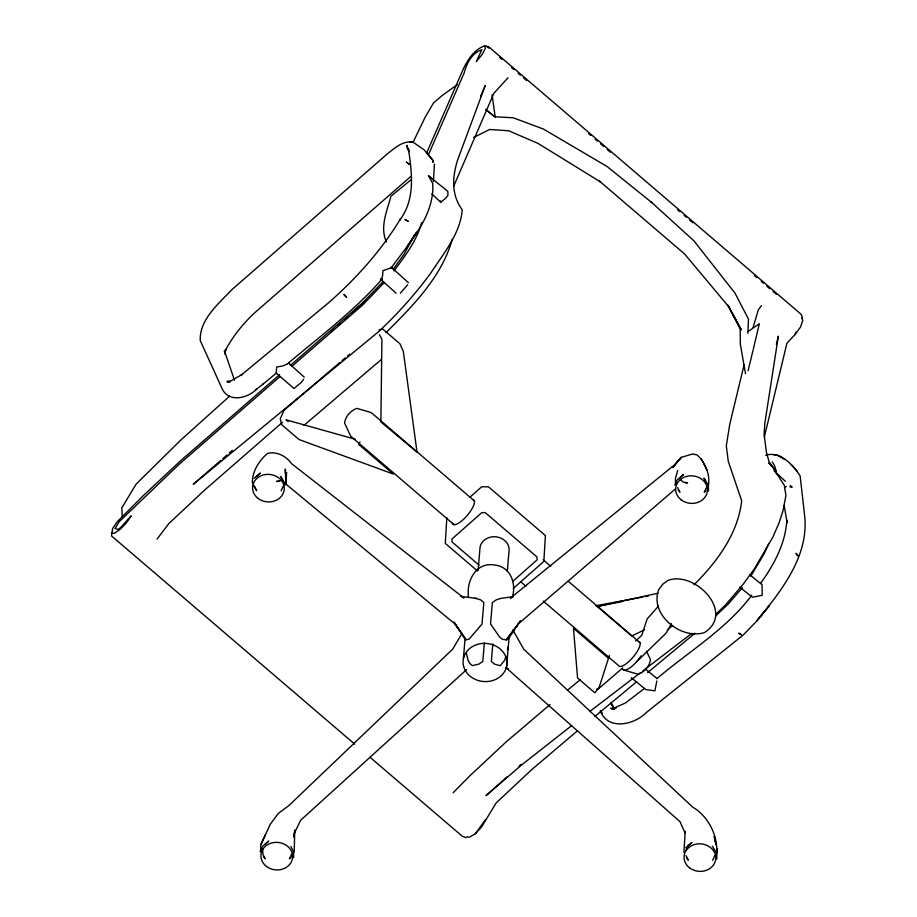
<?xml version="1.0" encoding="UTF-8"?>
<svg xmlns="http://www.w3.org/2000/svg" width="917" height="917" viewBox="0 0 917 917"><rect width="100%" height="100%" fill="white"/><g stroke="black" fill="none" stroke-linecap="round" stroke-linejoin="round"><path stroke-width="1.38" d="M685.228 831.398L683.887 852.443M747.894 333.375L748.501 319.219L734.998 293.108L693.917 240.827L651.941 202.68L607.008 166.47L543.391 129.045L513.233 117.789L494.71 116.757L485.586 109.364L495.214 117.032L492.062 94.875M432.698 186.392L432.824 183.687L428.503 175.8L447.783 191.286L447.977 195.161L445.788 198.152L440.756 202.221L431.815 193.945M432.916 187.217C432.503 218.968 408.294 243.624 391.101 268.154M433.386 181.612L434.463 164.005M446.831 517.578L445.295 543.403L477.539 571.004M463.394 658.693L465.045 638.897L453.961 621.944M468.518 597.655C466.054 580.942 476.038 561.193 495.478 565.147C510.826 567.302 516.305 583.533 512.477 596.944M478.124 570.328L480.095 546.922A14.661 12.723 4.8 0 1 497.083 536.972A14.661 12.723 4.8 0 1 508.935 551.988L507.319 571.268M484.394 642.657L482.812 661.432L478.926 664.091L472.393 665.627L469.664 663.289L468.06 660.171L466.398 653.362M492.807 643.986L491.34 661.421L494.572 664.149L500.189 665.719L504.705 660.229L505.852 656.194M506.654 666.292A21.985 19.085 4.8 0 0 477.551 644.376A21.985 19.085 4.8 0 0 470.868 676.803A21.985 19.085 4.8 0 0 506.654 666.292L509.107 637.132M677.686 470.41L675.393 478.628L675.531 484.428M753.384 348.781L759.356 323.724L748.364 331.324M452.196 239.406C441.811 276.808 412.822 305.934 386.034 332.596M224.803 354.077L225.914 349.32L224.986 351.051C232.838 336.184 243.486 322.944 255.958 311.688L410.575 176.649M421.602 222.716C416.742 240.839 405.016 256.118 393.955 270.916M744.1 364.76L729.772 424.25L726.31 445.765L728.293 461.411L741.67 500.705C738.036 533.82 716.922 561.938 694.054 584.782M776.355 344.425L778.35 336.161L764.858 423.081L764.102 434.349L766.486 452.643L769.076 461.698L784.344 485.368L785.926 495.535L782.958 510.907L778.923 523.206L772.813 537.213L754.439 568.769L743.4 583.923L725.565 604.922L715.879 614.218M764.4 436.767L786.946 343.164L795.039 334.567L800.484 327.082L802.799 320.331L801.664 318.039M507.468 650.015L508.316 646.519M748.077 370.72L753.144 349.881M354.73 744.157L111.53 535.941L112.608 528.582L117.273 521.693L143.373 495.581L179.915 461.377L279.57 374.732M656.836 680.941L654.898 690.856L645.889 689.607L631.274 677.743M753.098 327.403L758.29 309.935L761.397 305.659M608.005 657.89L573.48 628.34L577.561 678.007L594.824 692.782L598.996 687.83L609.404 655.449M795.039 334.567L795.887 332.092M453.583 186.46L493.862 93.305L508.018 77.75M414.702 234.569L404.145 254.089L393.221 269.289M426.439 153.46L460.368 75.687C465.297 63.926 471.808 50.55 484.531 45.85L488.738 46.836L801.194 314.359L802.409 317.763M428.308 155.111L464.174 72.89C466.593 63.514 471.968 52.899 481.838 49.724L476.267 61.645L482.147 54.527L485.311 48.498L484.531 45.85M480.691 95.976L485.242 85.568L457.549 160.177C452.333 176.97 451.038 194.656 462.225 209.787C460.345 233.95 443.198 253.791 430.543 273.426C414.839 294.529 397.348 314.348 377.999 332.183L193.304 484.291L220.745 460.426M285.588 474.823L286.585 472.53L285.886 483.087L284.912 485.231M768.561 543.884L764.342 553.341L750.817 576.197M412.994 142.456L424.984 117.559L433.489 102.945L442.544 95.242L457.274 84.673M281.106 490.813L283.181 486.228M260.737 850.976L260.6 845.187L270.228 824.36L278.332 813.368L288.786 805.665L452.78 649.041L462.065 633.326M260.061 851.71L262.491 846.357L268.75 841.084L264.795 844.58M291.549 854.231L289.463 858.816L291.033 857.235M291.824 856.444L294.254 851.091L294.712 830.057L293.864 837.141L294.529 832.934L300.593 820.314L466.684 669.548M674.843 485.162L677.273 479.809L683.543 474.536L679.577 478.032M706.342 487.684L704.256 492.269L705.826 490.687M708.073 486.686C710.95 475.694 705.345 462.134 696.897 454.866L692.415 453.995L681.148 457.4L674.408 464.942L510.368 598.148L512.752 597.093M685.859 850.621L687.945 846.036L691.911 842.54L685.641 847.824M712.624 860.272L714.698 855.687M716.429 854.69C718.779 836.854 708.474 816.21 692.61 807.075L523.813 649.282L512.855 629.91M260.6 845.187L265.391 834.757M359.98 441.96L358.765 444.493L393.278 474.043L299.045 439.541L281.783 424.766L280.224 418.737L284.167 410.174L339.886 362.433M577.618 730.666L531.883 769.478L496.2 802.868L481.62 826.916L475.373 833.736L469.252 837.301L466.81 836.602M671.496 623.629L666.155 633.085L636.364 662.017M475.373 833.736L485.609 819.454M416.754 231.967L407.022 246.925L416.077 233.056M303.63 379.271L301.521 382.229L293.99 388.499L276.235 373.116L276.647 366.983L282.39 366.066L286.929 364.221M760.663 583.304C773.971 564.643 785.617 543.483 786.786 520.099L787.13 522.862L784.15 505.416M156.99 539.15L168.797 523.618L204.457 490.217L282.459 422.301M751.757 595.248C726.218 629.36 688.782 651.437 656.79 678.718M407.641 284.809L400.351 293.199M742.289 587.774L728.465 603.787L715.879 615.788M658.44 606.171L647.127 618.941L641.717 635.458L635.596 640.949M382.32 278.825C354.294 311.001 319.815 336.447 287.411 363.889M384.429 282.39L362.295 305.338L291.996 366.204M382.767 281.978L362.272 303.172L290.311 365.436M453.158 792.746L469.653 776.011L506.23 741.842L550.085 704.565M303.951 425.373L381.415 359.464M229.64 396.144L180.855 439.988L136.06 484.21L121.823 507.892L122.362 517.818M330.578 331.931L333.765 329.054M338.029 325.237L340.15 323.323M344.414 319.494L347.6 316.629M351.864 312.8L365.7 300.363M507.319 776.688L486.033 795.635L521.486 765.065L571.543 725.702M519.022 766.268L521.154 764.377M254.124 478.353L260.394 473.069L256.428 476.576M470.066 497.048L481.677 486.789L488.452 486.812L545.409 535.574L543.861 561.399L513.245 588.462M512.534 581.584L537.064 559.909L536.995 556.963L485.219 512.626L481.826 512.614L451.966 539.013L452.035 541.947L478.995 565.044M222.854 458.592L227.072 454.912M229.181 453.078L232.345 450.327M280.098 376.497L179.251 464.185L119.141 521.739L115.038 528.559L118.075 529.464L120.551 527.596L131.12 515.927L126.443 522.816L120.012 529.476L114.293 533.385L111.461 533.041M675.153 489.162L518.472 623.755L506.31 639.906L502.264 639.229L499.536 636.902L490.549 623.973L492.36 602.526L496.235 599.867L500.808 598.388L512.626 596.749M342.052 360.587L345.308 357.825M347.474 355.979L349.652 354.145M622.758 667.863L600.681 686.925L596.543 689.573L598.996 687.83M667.255 630.105L672.677 625.497M262.663 384.429L276.521 372.944M580.381 679.589L567.371 690.329M636.65 681.744L594.95 716.383M647.654 672.585L694.971 633.2M644.525 688.426L625.428 702.984L613.221 708.417L616.064 708.176L611.364 708.543L614.149 709.38L610.562 708.245M432.927 162.171L432.813 160.234L424.067 149.792L412.959 142.112C402.781 140.496 394.723 148.05 387.329 153.884L231.703 289.818C218.475 303.917 199.39 319.494 200.238 340.585L221.708 387.776C227.76 402.987 247.418 398.712 256.645 389.117M255.591 389.931L263.454 383.81M589.562 711.672L640.57 672.608M410.747 180.03L390.951 196.215C387.134 210.52 379.5 227.599 386.515 242.042M642.84 670.877L691.601 633.555M784.459 487.58L786.339 486.377M473.596 137.516L489.644 129.469L508.729 130.787L537.992 143.384L600.417 181.864L599.558 181.176L684.552 253.94L728.706 306.668L741.349 329.96L727.926 305.143L740.179 328.962L740.34 344.265L745.521 373.7M408.409 282.677L391.708 267.626L382.962 270.641L382.595 275.719L381.357 279.536L380.429 279.077M644.582 629.727L631.756 636.008L597.242 606.458L658.062 593.219M765.752 455.325C780.138 450.591 793.182 465.034 800.14 475.957L804.794 517.131C808.462 557.123 780.688 591.74 756.754 620.866L769.363 605.69L756.697 621.164L743.045 635.16L646.428 712.44C634.415 724.854 607.914 730.964 600.234 710.755M379.065 329.902L382.676 328.997L399.938 343.783L403.308 351.349L417.04 452.161L380.876 421.912L381.919 339.221L379.478 334.797M280.808 480.611L276.498 481.448L279.272 481.356M597.242 606.458L622.127 601.586M595.603 605.759L642.748 597.139M645.522 596.635L648.296 596.119M776.974 454.924L774.177 455.268L776.997 454.947L784.803 459.451M409.658 142.124L413.028 142.146M685.228 482.755L687.59 482.869L683.119 481.998L679.898 479.236M474.983 598.239L480.6 599.81L483.832 602.538L482.021 623.996L469.114 639.115L466.088 639.757L465.045 638.897M460.884 596.382L476.519 598.388M789.835 486.847L792.162 487.168L790.213 485.483M355.166 439.186L285.955 419.803L288.121 421.648M624.225 670.189L638.129 674.259C644.227 672.276 649.775 666.029 650.474 659.598L646.531 651.185M506.001 668L508.454 668.814L505.932 667.966M229.388 382.091L227.313 381.312L230.144 381.747L227.061 381.77L231.187 380.715L242.283 374.342L241.125 375.179L328.504 302.862C356.209 278.447 381.254 250.662 400.397 218.98L399.709 220.183C415.665 199.161 411.905 172.946 408.432 148.588L408.741 151.637L406.953 145.333L407.354 148.577M466.088 837.702L462.214 836.189L369.929 757.178M390.768 267.168L391.708 267.626M461.893 596.921L463.899 597.987L291.48 463.601C286.287 456.081 276.647 451.118 267.512 453.388C259.087 460.598 252.015 471.67 252.37 482.972M409.612 164.464L406.334 162.022L409.532 164.452M650.921 201.855L651.941 202.68M749.579 574.592L762.107 584.759L762.165 595.316L752.41 597.231L739.629 587.132M645.614 669.238L657.099 678.569M284.66 483.087L454.431 623.537L466.088 639.757L454.889 623.228M428.503 175.8L432.904 179.514M486.686 46.32L488.864 48.177M499.708 57.462L501.874 59.33M511.64 67.686L513.807 69.543M518.151 73.257L520.317 75.114M523.573 77.899L526.828 80.685M588.668 133.641L590.846 135.498M595.179 139.212L597.345 141.069M600.601 143.854L603.856 146.64M607.111 149.425L610.367 152.211M677.629 209.81L679.806 211.667M684.139 215.38L686.317 217.237M689.573 220.023L692.828 222.808M754.668 275.765L756.834 277.622M761.167 281.336L763.345 283.193M766.601 285.978L769.856 288.763M773.111 291.549L776.367 294.334M474.651 501.14L372.417 413.613L370.823 412.455L356.919 408.386C350.81 410.369 345.273 416.616 344.574 423.046L350.764 436.274L454.087 524.742M543.173 559.806L550.785 566.316M568.185 581.218L639.963 642.679M520.42 581.538L525.865 586.192M543.265 601.093L618.31 665.341A15.876 5.044 -49.4 0 0 633.234 656.973A15.876 5.044 -49.4 0 0 638.37 641.522M507.216 668.722L679.956 821.643L685.205 833.14M381.472 280.017L396.087 293.176M288.626 363.121L304.284 377.219M774.063 470.799L785.33 481.265M712.303 846.127L716.727 853.28L716.853 859.08M773.134 467.372L768.836 462.902L775.977 470.306M791.084 464.541L797.022 470.948M426.749 152.887L432.744 160.2L432.904 162.16M678.202 489.793L679.898 492.188L677.617 487.58M686.569 857.808L688.266 860.192L685.973 855.595M255.614 489.128L256.749 490.721L254.456 486.125M263.408 856.34L265.116 858.736L262.824 854.128L262.709 849.165M772.206 461.836L774.682 465.825L776.642 474.02M600.669 711.214L602.16 713.655L600.715 711.202M611.352 703.992L614.172 708.864M611.1 703.454L613.977 708.394M611.066 702.537L614.401 708.726M706.743 469.768L701.184 458.546M705.081 480.416L703.935 478.112L708.36 485.276L708.486 491.076M285.21 483.821L280.774 476.657L282.493 480.107M253.447 485.116L255.041 488.337M290.895 846.46L293.566 851.824L293.704 857.624M440.149 200.789L440.756 202.221M234.477 380.246L224.436 350.821L224.676 352.988M715.283 841.714L714.228 836.304L715.925 844.683M716.613 848.489L717.403 852.558L716.658 848.615M641.143 655.793A15.876 5.044 -49.4 0 1 630.128 667.702A15.876 5.044 -49.4 0 1 622.62 669.043M472.931 499.696A15.876 5.044 -49.4 0 1 467.017 515.698A15.876 5.044 -49.4 0 1 452.505 523.217M658.578 589.94C649.591 614.562 680.781 639.906 704.394 632.627C735.732 612.694 694.971 570.351 667.966 580.404L662.578 584.358L658.578 589.94M520.306 621.05L508.098 639.103L506.31 639.906L520.248 621.027M678.362 460.701L672.837 467.464L681.148 457.4L678.362 460.701M408.18 221.306L405.165 219.633L408.18 221.306M741.36 634.724L738.987 633.292L741.36 634.724M796.151 553.49L797.71 555.736L796.151 553.49M346.466 297.223L344.024 294.517L346.466 297.223M285.749 477.287L285.302 469.057L285.886 483.087L285.749 477.287M681.32 499.937A15.876 13.778 4.8 0 0 707.167 492.349A15.876 13.778 4.8 0 0 686.145 476.519A15.876 13.778 4.8 0 0 681.32 499.937M266.526 866.485A15.876 13.778 4.8 0 0 292.374 858.897A15.876 13.778 4.8 0 0 271.363 843.067A15.876 13.778 4.8 0 0 266.526 866.485M689.687 867.941A15.876 13.778 4.8 0 0 715.524 860.352A15.876 13.778 4.8 0 0 694.513 844.523A15.876 13.778 4.8 0 0 689.687 867.941M258.17 498.481A15.876 13.778 4.8 0 0 284.006 490.882A15.876 13.778 4.8 0 0 262.996 475.063A15.876 13.778 4.8 0 0 258.17 498.481"/></g></svg>
